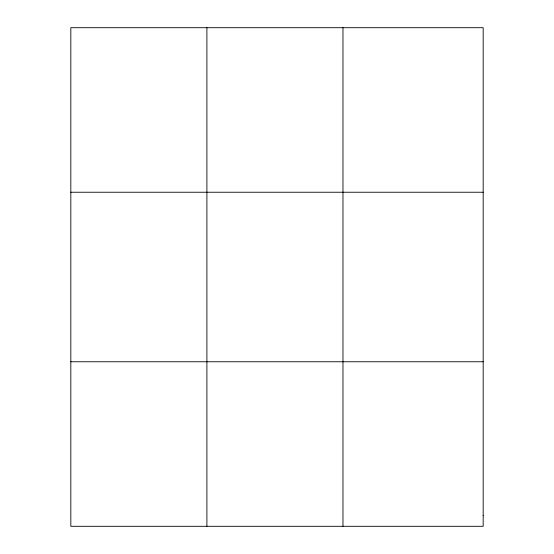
<?xml version="1.0" encoding="UTF-8"?>
<svg xmlns="http://www.w3.org/2000/svg" width="554" height="554" viewBox="0 0 554 554"><rect width="100%" height="100%" fill="white"/><g stroke="black" fill="none" stroke-linecap="round" stroke-linejoin="round"><path stroke-width="0.83" d="M206.898 27.7L206.898 526.3M342.974 27.7L342.974 526.3M70.822 192.238L483.178 192.238M70.822 361.762L483.178 361.762M483.178 515.331L483.178 526.3L70.822 526.3L70.822 27.7L483.178 27.7L483.178 515.331"/></g></svg>
